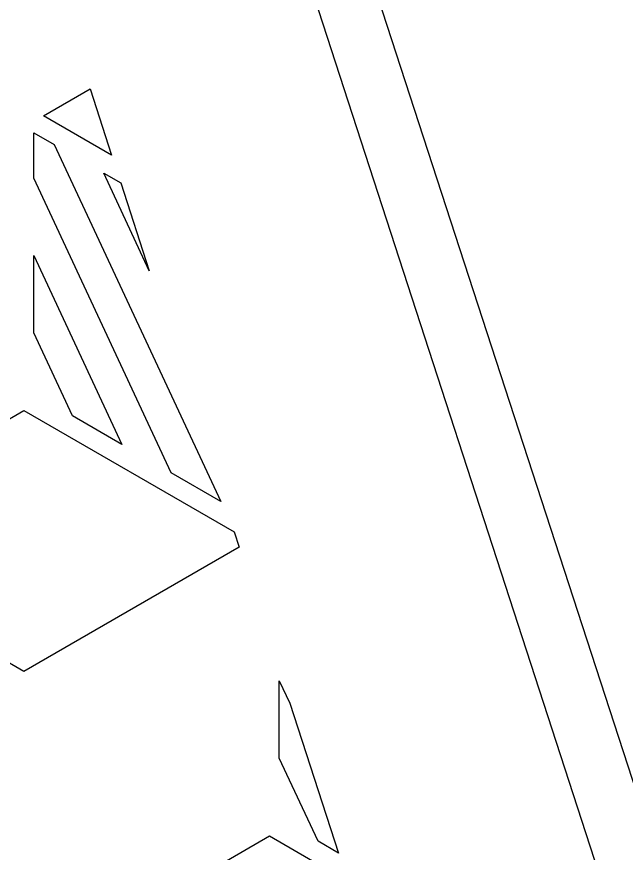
# Model space of a CAD drawing. Header units: metres. Extents: x 20 to 1108, y 20 to 485.
# Drawn here: x 509.82 to 540.09, y 322.62 to 364.18 of the extents above; entities that cross this region are included whole.
import ezdxf

# ---------------------------------------------------------------- set-up
doc = ezdxf.new("R2010")
doc.units = ezdxf.units.M

msp = doc.modelspace()

# ---------------------------------------------------------------- linework, layer by layer
for p, q in [((560.772, 253.826), (485.772, 484.652)), ((488.926, 484.652), (563.926, 253.826)), ((511.148, 359.262), (513.462, 360.599)), ((513.462, 360.599), (514.531, 357.31)), ((514.531, 357.31), (511.148, 359.262)), ((510.66, 356.166), (510.66, 358.417)), ((510.66, 358.417), (511.68, 357.829)), ((511.68, 357.829), (519.95, 340.094)), ((514.136, 356.41), (514.981, 355.923)), ((516.401, 351.554), (514.136, 356.41)), ((517.494, 341.512), (510.66, 356.166)), ((514.981, 355.923), (516.401, 351.554)), ((510.66, 348.468), (510.66, 352.318)), ((510.66, 352.318), (515.038, 342.93)), ((512.581, 344.349), (510.66, 348.468)), ((498.948, 338.132), (510.172, 344.611)), ((510.172, 344.611), (520.616, 338.582)), ((515.038, 342.93), (512.581, 344.349)), ((519.95, 340.094), (517.494, 341.512)), ((520.616, 338.582), (520.862, 337.823)), ((510.172, 331.651), (498.948, 338.132)), ((520.862, 337.823), (510.172, 331.651)), ((522.86, 327.337), (522.86, 331.187)), ((522.86, 331.187), (523.382, 330.068)), ((523.382, 330.068), (525.798, 322.63)), ((524.781, 323.217), (522.86, 327.337)), ((511.148, 317), (522.372, 323.481)), ((522.372, 323.481), (526.249, 321.241)), ((525.798, 322.63), (524.781, 323.217))]:
    msp.add_line(p, q)

doc.saveas('drawing.dxf')
